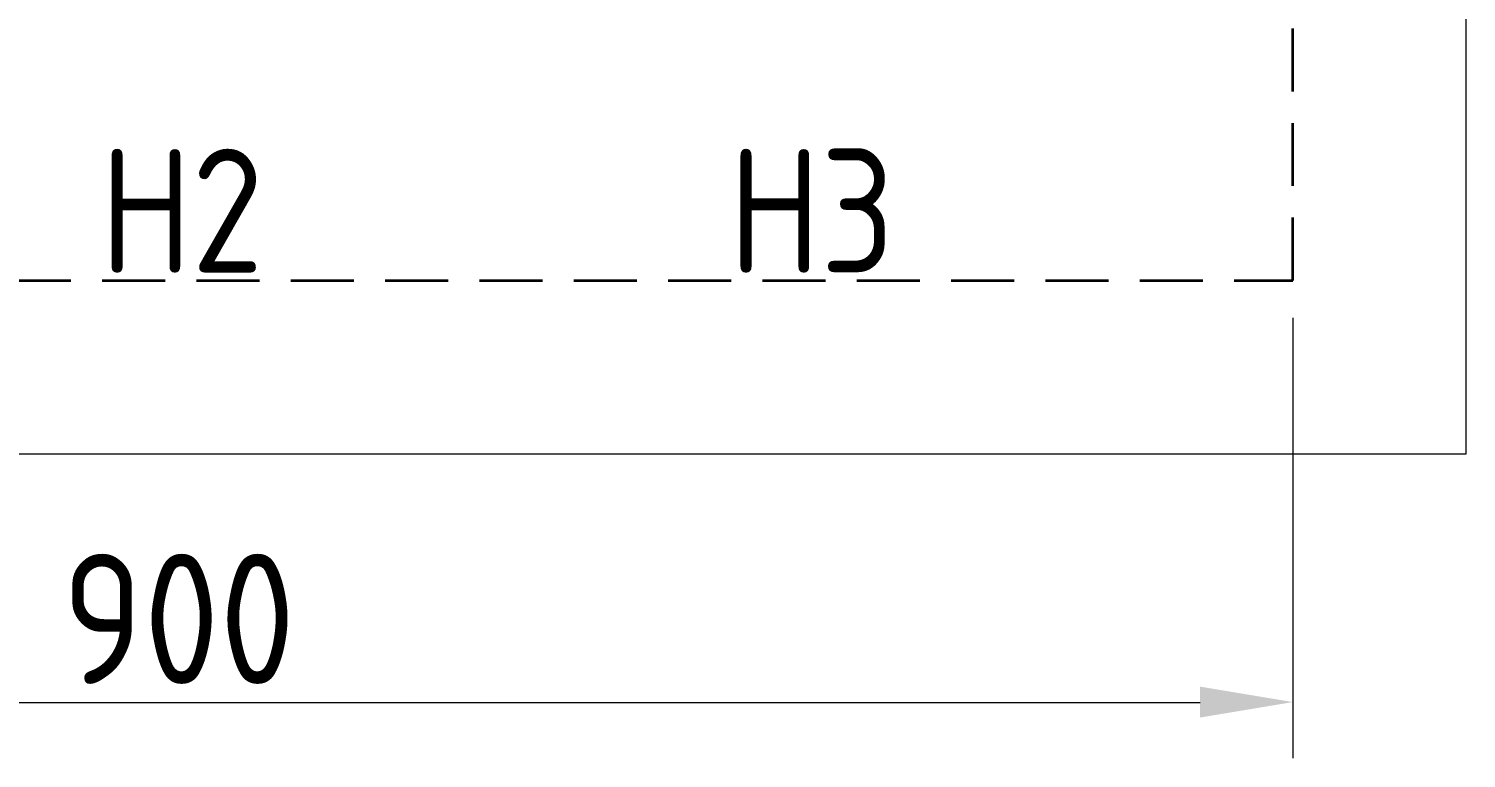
# Model space of a CAD drawing. Header units: millimetres. Extents: x -41310 to 13905, y 1865 to 89610.
# Drawn here: x 8673 to 9253, y 3092 to 3386 of the extents above; entities that cross this region are included whole.
import ezdxf

# ---------------------------------------------------------------- set-up
doc = ezdxf.new("R2010")
doc.units = ezdxf.units.MM
doc.linetypes.add('DASHED', pattern=[19.05, 12.7, -6.35])
doc.layers.add('1轮廓实线层', color=7, linetype='Continuous', lineweight=0)
doc.layers.add('2虚线层', color=6, linetype='DASHED', lineweight=35)
doc.layers.add('细线', color=1, linetype='Continuous')
doc.styles.get("Standard").update_dxf_attribs({"font": 'gbenor.shx', "bigfont": 'gbcbig.shx'})

msp = doc.modelspace()

# ---------------------------------------------------------------- linework, layer by layer
at = {"layer": '1轮廓实线层', "color": 3, "ltscale": 2, "extrusion": (-0.004685, -0.017452, 0.999837)}
for p, q in [((9183.45, 3269.48, 100.1), (9183.46, 3091.8, 97)), ((8320.97, 3114.3, 93.35), (9145.96, 3114.3, 97.22))]:
    msp.add_line(p, q, dxfattribs=at)
at = {"layer": '1轮廓实线层', "ltscale": 2, "extrusion": (-0.004685, -0.017452, 0.999837)}
msp.add_lwpolyline([(7099.09, 5235.05), (8103.51, 5504.75), (8012.75, 5842.78), (7008.33, 5573.08)], close=True, dxfattribs=at)
at = {"layer": '1轮廓实线层', "color": 3, "ltscale": 2, "extrusion": (-0.004685, -0.017452, 0.999837)}
msp.add_solid([(8027.3, 5374.06), (8024.06, 5386.13), (8061.9, 5389.82)], dxfattribs=at)
at = {"layer": '2虚线层', "ltscale": 2, "extrusion": (-0.004685, -0.017452, 0.999837)}
msp.add_lwpolyline([(7148.55, 5320.81), (8017.76, 5554.2), (7963.3, 5757.02), (7094.09, 5523.62)], close=True, dxfattribs=at)

# ---------------------------------------------------------------- texts
at = {"layer": '1轮廓实线层', "color": 3, "ltscale": 2, "extrusion": (-0.004685, -0.017452, 0.999837), "insert": (8733.46, 3148.04, 95.88), "char_height": 52.5, "attachment_point": 5, "text_direction": (0.999989, 0, 0.004686)}
msp.add_mtext('900', dxfattribs=at)
at = {"layer": '细线', "color": 3, "linetype": 'ByBlock', "lineweight": -3, "extrusion": (-0.004685, -0.017452, 0.999837)}
for s, p in [('H2', (7551.79, 5446.08, 761.77)), ('H3', (7797.1, 5511.95, 761.77))]:
    msp.add_text(s, height=50, rotation=15.03008, dxfattribs=at).set_placement(p)

doc.saveas('drawing.dxf')
